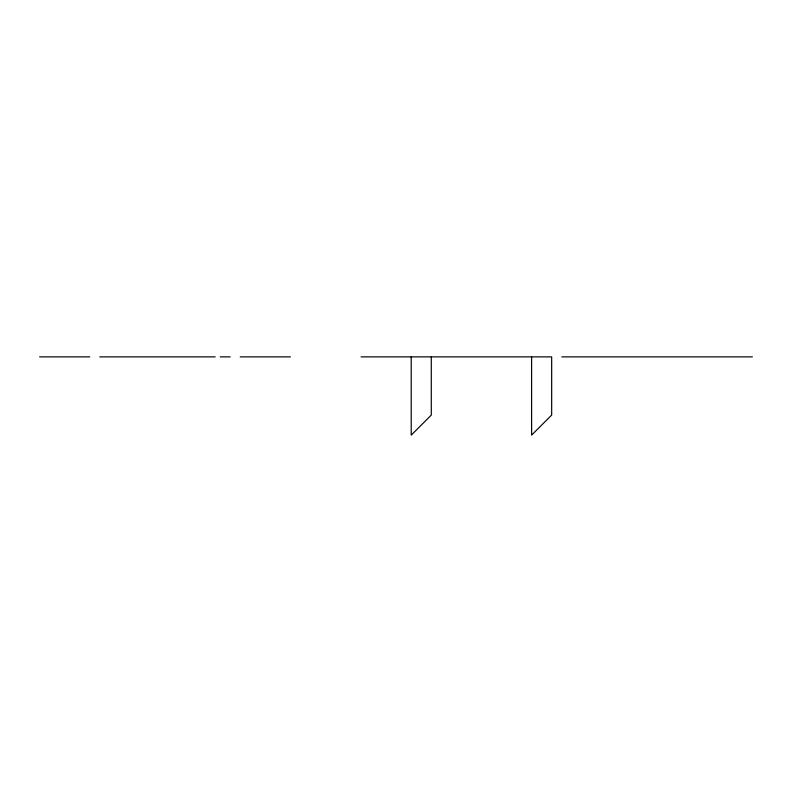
<?xml version="1.0" encoding="UTF-8"?>
<svg xmlns="http://www.w3.org/2000/svg" width="792" height="792" viewBox="0 0 792 792"><rect width="100%" height="100%" fill="white"/><g stroke="black" fill="none" stroke-linecap="round" stroke-linejoin="round"><path stroke-width="1.19" d="M39.6 356.875L89.763 356.875M99.792 356.875L215.196 356.875M220.186 356.875L230.215 356.875M240.243 356.875L290.407 356.875M361.063 356.875L551.668 356.875L551.668 415.058L531.61 435.125L531.61 356.875M561.785 356.875L752.4 356.875M431.284 356.875L431.284 415.058L411.216 435.125L411.216 356.875"/></g></svg>
